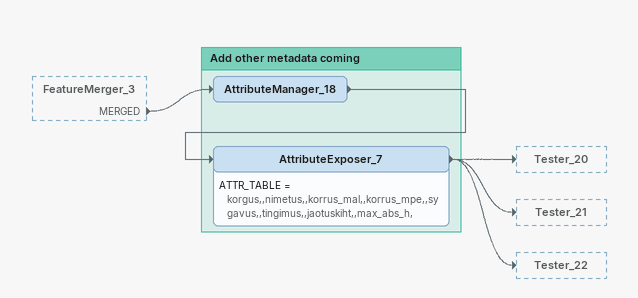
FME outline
FeatureMerger_3 [outside]
    MERGED -> AttributeManager_18

Bookmark: Add other metadata coming
AttributeManager_18
    -> AttributeExposer_7
AttributeExposer_7
    ATTR_TABLE = korgus,,nimetus,,korrus_mal,,korrus_mpe,,sygavus,,tingimus,,jaotuskiht,,max_abs_h,
    -> Tester_20
    -> Tester_21
    -> Tester_22
